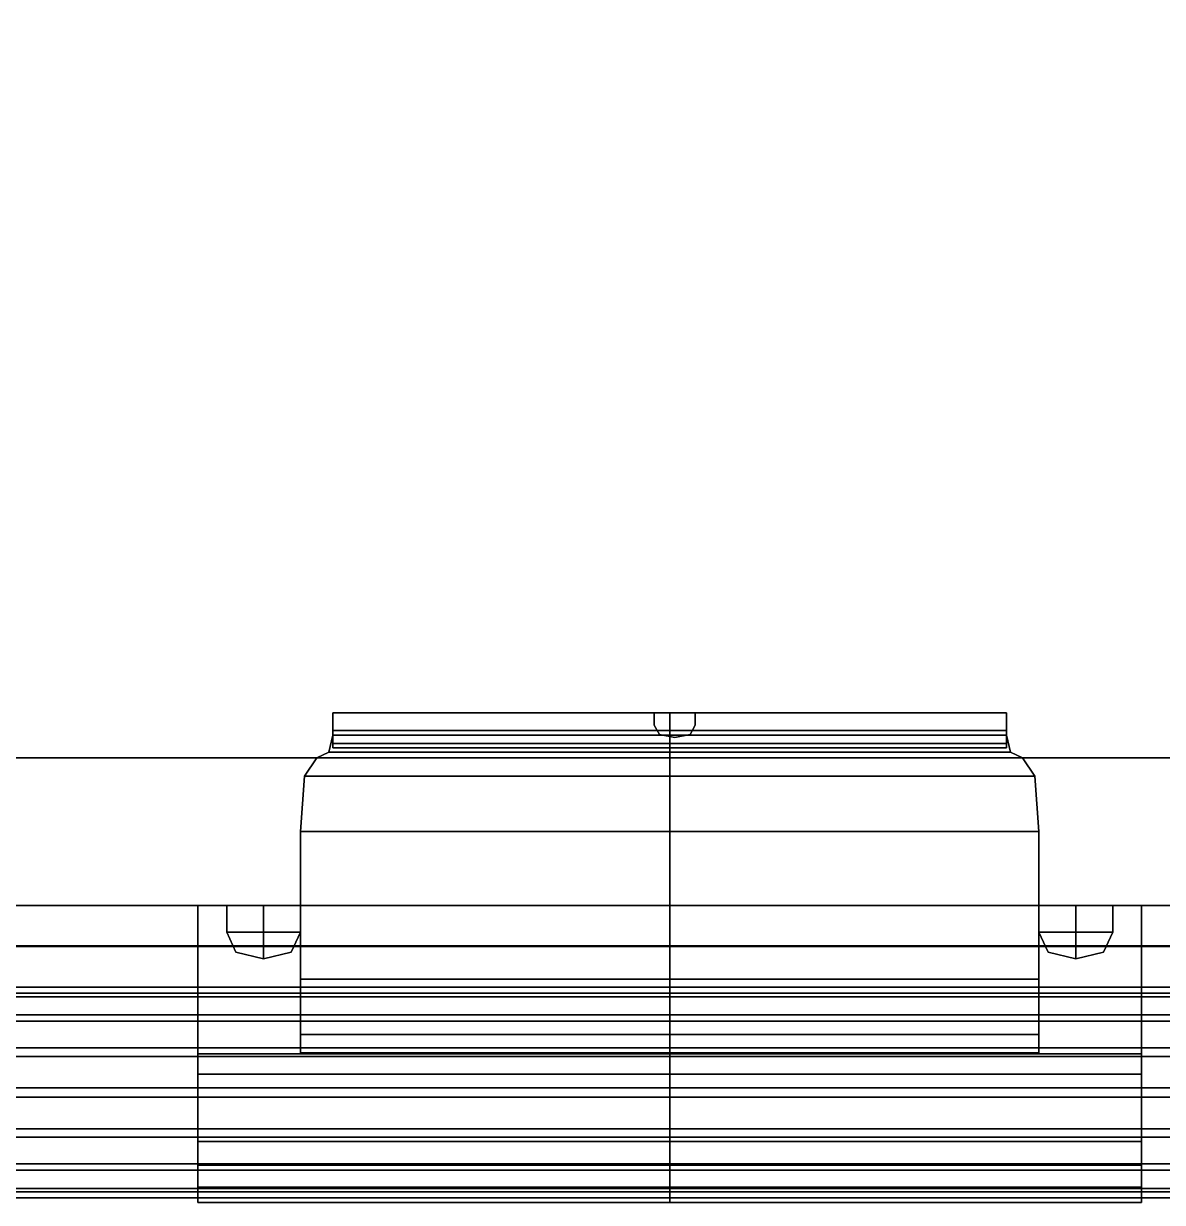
# Model space of a CAD drawing. Extents: x -9.3 to 15.5, y -7 to 5.4.
# Drawn here: x -3.966 to -2.424, y -6.402 to -4.805 of the extents above; entities that cross this region are included whole.
import ezdxf

# ---------------------------------------------------------------- set-up
doc = ezdxf.new("R2010")
doc.units = 0

msp = doc.modelspace()

# ---------------------------------------------------------------- linework, layer by layer
for points in [[(5.2088, -5.8, 10.2), (5.2088, 4.8, 10.2), (-8.3912, 4.8, 10.2), (-8.3912, -5.8, 10.2)], [(-3.5473, -5.7695, 4.8), (-3.5473, -5.7695, 4.1441), (-3.5473, -5.739, 4.1441), (-3.5473, -5.739, 4.8)], [(-3.5473, -5.7695, 4.8), (-3.5473, -5.739, 4.8), (-3.5473, -5.739, 5.4559), (-3.5473, -5.7695, 5.4559)], [(-3.0912, -5.739, 4.8), (-3.0912, -5.739, 5.4559), (-3.5473, -5.739, 5.4559), (-3.5473, -5.739, 4.8)], [(-3.0912, -5.739, 4.8), (-3.5473, -5.739, 4.8), (-3.5473, -5.739, 4.1441), (-3.0912, -5.739, 4.1441)], [(-3.0912, -5.7695, 4.1441), (-3.0912, -5.739, 4.1441), (-3.5473, -5.739, 4.1441), (-3.5473, -5.7695, 4.1441)], [(-3.0912, -5.7695, 5.4559), (-3.5473, -5.7695, 5.4559), (-3.5473, -5.739, 5.4559), (-3.0912, -5.739, 5.4559)], [(-3.0912, -5.7628, 4.9623), (-3.0912, -5.739, 4.9623), (-3.5473, -5.739, 4.9623), (-3.5473, -5.7628, 4.9623)], [(-3.0912, -5.7628, 4.9066), (-3.5473, -5.7628, 4.9066), (-3.5473, -5.739, 4.9066), (-3.0912, -5.739, 4.9066)], [(-3.5473, -5.7695, 8.3), (-3.5473, -5.7695, 7.6441), (-3.5473, -5.739, 7.6441), (-3.5473, -5.739, 8.3)], [(-3.5473, -5.7695, 8.3), (-3.5473, -5.739, 8.3), (-3.5473, -5.739, 8.9559), (-3.5473, -5.7695, 8.9559)], [(-3.0912, -5.739, 8.3), (-3.0912, -5.739, 8.9559), (-3.5473, -5.739, 8.9559), (-3.5473, -5.739, 8.3)], [(-3.0912, -5.739, 8.3), (-3.5473, -5.739, 8.3), (-3.5473, -5.739, 7.6441), (-3.0912, -5.739, 7.6441)], [(-3.0912, -5.7695, 7.6441), (-3.0912, -5.739, 7.6441), (-3.5473, -5.739, 7.6441), (-3.5473, -5.7695, 7.6441)], [(-3.0912, -5.7695, 8.9559), (-3.5473, -5.7695, 8.9559), (-3.5473, -5.739, 8.9559), (-3.0912, -5.739, 8.9559)], [(-3.0912, -5.7628, 8.4623), (-3.0912, -5.739, 8.4623), (-3.5473, -5.739, 8.4623), (-3.5473, -5.7628, 8.4623)], [(-3.0912, -5.7628, 8.4066), (-3.5473, -5.7628, 8.4066), (-3.5473, -5.739, 8.4066), (-3.0912, -5.739, 8.4066)], [(-3.1122, -5.7558, 4.5253), (-3.1122, -5.7558, 4.9066), (-3.1122, -5.739, 4.9066), (-3.1122, -5.739, 4.5253)], [(-3.1122, -5.7558, 4.5253), (-3.1122, -5.739, 4.5253), (-3.1122, -5.739, 4.1441), (-3.1122, -5.7558, 4.1441)], [(-3.1122, -5.7558, 8.0253), (-3.1122, -5.7558, 8.4066), (-3.1122, -5.739, 8.4066), (-3.1122, -5.739, 8.0253)], [(-3.1122, -5.7558, 8.0253), (-3.1122, -5.739, 8.0253), (-3.1122, -5.739, 7.6441), (-3.1122, -5.7558, 7.6441)], [(-3.0912, -5.739, 4.8), (-3.0912, -5.739, 4.1441), (-2.6352, -5.739, 4.1441), (-2.6352, -5.739, 4.8)], [(-3.0912, -5.739, 4.8), (-2.6352, -5.739, 4.8), (-2.6352, -5.739, 5.4559), (-3.0912, -5.739, 5.4559)], [(-3.0912, -5.7695, 4.1441), (-2.6352, -5.7695, 4.1441), (-2.6352, -5.739, 4.1441), (-3.0912, -5.739, 4.1441)], [(-3.0912, -5.7695, 5.4559), (-3.0912, -5.739, 5.4559), (-2.6352, -5.739, 5.4559), (-2.6352, -5.7695, 5.4559)], [(-3.0912, -5.7628, 4.9623), (-2.6352, -5.7628, 4.9623), (-2.6352, -5.739, 4.9623), (-3.0912, -5.739, 4.9623)], [(-3.0912, -5.7628, 4.9066), (-3.0912, -5.739, 4.9066), (-2.6352, -5.739, 4.9066), (-2.6352, -5.7628, 4.9066)], [(-3.0912, -5.739, 8.3), (-3.0912, -5.739, 7.6441), (-2.6352, -5.739, 7.6441), (-2.6352, -5.739, 8.3)], [(-3.0912, -5.739, 8.3), (-2.6352, -5.739, 8.3), (-2.6352, -5.739, 8.9559), (-3.0912, -5.739, 8.9559)], [(-3.0912, -5.7695, 7.6441), (-2.6352, -5.7695, 7.6441), (-2.6352, -5.739, 7.6441), (-3.0912, -5.739, 7.6441)], [(-3.0912, -5.7695, 8.9559), (-3.0912, -5.739, 8.9559), (-2.6352, -5.739, 8.9559), (-2.6352, -5.7695, 8.9559)], [(-3.0912, -5.7628, 8.4623), (-2.6352, -5.7628, 8.4623), (-2.6352, -5.739, 8.4623), (-3.0912, -5.739, 8.4623)], [(-3.0912, -5.7628, 8.4066), (-3.0912, -5.739, 8.4066), (-2.6352, -5.739, 8.4066), (-2.6352, -5.7628, 8.4066)], [(-3.0566, -5.7558, 4.5253), (-3.0566, -5.7558, 4.1441), (-3.0566, -5.739, 4.1441), (-3.0566, -5.739, 4.5253)], [(-3.0566, -5.7558, 4.5253), (-3.0566, -5.739, 4.5253), (-3.0566, -5.739, 4.9066), (-3.0566, -5.7558, 4.9066)], [(-3.0566, -5.7558, 8.0253), (-3.0566, -5.7558, 7.6441), (-3.0566, -5.739, 7.6441), (-3.0566, -5.739, 8.0253)], [(-3.0566, -5.7558, 8.0253), (-3.0566, -5.739, 8.0253), (-3.0566, -5.739, 8.4066), (-3.0566, -5.7558, 8.4066)], [(-2.6352, -5.7695, 4.8), (-2.6352, -5.7695, 5.4559), (-2.6352, -5.739, 5.4559), (-2.6352, -5.739, 4.8)], [(-2.6352, -5.7695, 4.8), (-2.6352, -5.739, 4.8), (-2.6352, -5.739, 4.1441), (-2.6352, -5.7695, 4.1441)], [(-2.6352, -5.7695, 8.3), (-2.6352, -5.7695, 8.9559), (-2.6352, -5.739, 8.9559), (-2.6352, -5.739, 8.3)], [(-2.6352, -5.7695, 8.3), (-2.6352, -5.739, 8.3), (-2.6352, -5.739, 7.6441), (-2.6352, -5.7695, 7.6441)], [(-3.0912, -5.7628, 4.9623), (-3.5473, -5.7628, 4.9623), (-3.5473, -5.7806, 4.9553), (-3.0912, -5.7806, 4.9553)], [(-3.0912, -5.7628, 4.9066), (-3.0912, -5.7806, 4.9136), (-3.5473, -5.7806, 4.9136), (-3.5473, -5.7628, 4.9066)], [(-3.0912, -5.7628, 8.4623), (-3.5473, -5.7628, 8.4623), (-3.5473, -5.7806, 8.4553), (-3.0912, -5.7806, 8.4553)], [(-3.0912, -5.7628, 8.4066), (-3.0912, -5.7806, 8.4136), (-3.5473, -5.7806, 8.4136), (-3.5473, -5.7628, 8.4066)], [(-3.1122, -5.7558, 4.5253), (-3.1122, -5.7558, 4.1441), (-3.1052, -5.7683, 4.1441), (-3.1052, -5.7683, 4.5253)], [(-3.1122, -5.7558, 4.5253), (-3.1052, -5.7683, 4.5253), (-3.1052, -5.7683, 4.9066), (-3.1122, -5.7558, 4.9066)], [(-3.1122, -5.7558, 8.0253), (-3.1122, -5.7558, 7.6441), (-3.1052, -5.7683, 7.6441), (-3.1052, -5.7683, 8.0253)], [(-3.1122, -5.7558, 8.0253), (-3.1052, -5.7683, 8.0253), (-3.1052, -5.7683, 8.4066), (-3.1122, -5.7558, 8.4066)], [(-3.0912, -5.7628, 4.9623), (-3.0912, -5.7806, 4.9553), (-2.6352, -5.7806, 4.9553), (-2.6352, -5.7628, 4.9623)], [(-3.0912, -5.7628, 4.9066), (-2.6352, -5.7628, 4.9066), (-2.6352, -5.7806, 4.9136), (-3.0912, -5.7806, 4.9136)], [(-3.0912, -5.7628, 8.4623), (-3.0912, -5.7806, 8.4553), (-2.6352, -5.7806, 8.4553), (-2.6352, -5.7628, 8.4623)], [(-3.0912, -5.7628, 8.4066), (-2.6352, -5.7628, 8.4066), (-2.6352, -5.7806, 8.4136), (-3.0912, -5.7806, 8.4136)], [(-3.0566, -5.7558, 4.5253), (-3.0635, -5.7683, 4.5253), (-3.0635, -5.7683, 4.1441), (-3.0566, -5.7558, 4.1441)], [(-3.0566, -5.7558, 4.5253), (-3.0566, -5.7558, 4.9066), (-3.0635, -5.7683, 4.9066), (-3.0635, -5.7683, 4.5253)], [(-3.0566, -5.7558, 8.0253), (-3.0635, -5.7683, 8.0253), (-3.0635, -5.7683, 7.6441), (-3.0566, -5.7558, 7.6441)], [(-3.0566, -5.7558, 8.0253), (-3.0566, -5.7558, 8.4066), (-3.0635, -5.7683, 8.4066), (-3.0635, -5.7683, 8.0253)], [(-3.5473, -5.7695, 4.8), (-3.5528, -5.7924, 4.8), (-3.5528, -5.7924, 4.1386), (-3.5473, -5.7695, 4.1441)], [(-3.5473, -5.7695, 4.8), (-3.5473, -5.7695, 5.4559), (-3.5528, -5.7924, 5.4614), (-3.5528, -5.7924, 4.8)], [(-3.0912, -5.7695, 4.1441), (-3.5473, -5.7695, 4.1441), (-3.5528, -5.7924, 4.1386), (-3.0912, -5.7924, 4.1386)], [(-3.0912, -5.7695, 5.4559), (-3.0912, -5.7924, 5.4614), (-3.5528, -5.7924, 5.4614), (-3.5473, -5.7695, 5.4559)], [(-3.5473, -5.7695, 8.3), (-3.5528, -5.7924, 8.3), (-3.5528, -5.7924, 7.6386), (-3.5473, -5.7695, 7.6441)], [(-3.5473, -5.7695, 8.3), (-3.5473, -5.7695, 8.9559), (-3.5528, -5.7924, 8.9614), (-3.5528, -5.7924, 8.3)], [(-3.0912, -5.7695, 7.6441), (-3.5473, -5.7695, 7.6441), (-3.5528, -5.7924, 7.6386), (-3.0912, -5.7924, 7.6386)], [(-3.0912, -5.7695, 8.9559), (-3.0912, -5.7924, 8.9614), (-3.5528, -5.7924, 8.9614), (-3.5473, -5.7695, 8.9559)], [(-3.0912, -5.7865, 4.9345), (-3.5473, -5.7865, 4.9345), (-3.5473, -5.7806, 4.9136), (-3.0912, -5.7806, 4.9136)], [(-3.0912, -5.7865, 4.9345), (-3.0912, -5.7806, 4.9553), (-3.5473, -5.7806, 4.9553), (-3.5473, -5.7865, 4.9345)], [(-3.0912, -5.7865, 8.4345), (-3.5473, -5.7865, 8.4345), (-3.5473, -5.7806, 8.4136), (-3.0912, -5.7806, 8.4136)], [(-3.0912, -5.7865, 8.4345), (-3.0912, -5.7806, 8.4553), (-3.5473, -5.7806, 8.4553), (-3.5473, -5.7865, 8.4345)], [(-3.0844, -5.7725, 4.5253), (-3.0844, -5.7725, 4.9066), (-3.1052, -5.7683, 4.9066), (-3.1052, -5.7683, 4.5253)], [(-3.0844, -5.7725, 4.5253), (-3.1052, -5.7683, 4.5253), (-3.1052, -5.7683, 4.1441), (-3.0844, -5.7725, 4.1441)], [(-3.0844, -5.7725, 8.0253), (-3.0844, -5.7725, 8.4066), (-3.1052, -5.7683, 8.4066), (-3.1052, -5.7683, 8.0253)], [(-3.0844, -5.7725, 8.0253), (-3.1052, -5.7683, 8.0253), (-3.1052, -5.7683, 7.6441), (-3.0844, -5.7725, 7.6441)], [(-3.0912, -5.7695, 4.1441), (-3.0912, -5.7924, 4.1386), (-2.6297, -5.7924, 4.1386), (-2.6352, -5.7695, 4.1441)], [(-3.0912, -5.7695, 5.4559), (-2.6352, -5.7695, 5.4559), (-2.6297, -5.7924, 5.4614), (-3.0912, -5.7924, 5.4614)], [(-3.0912, -5.7695, 7.6441), (-3.0912, -5.7924, 7.6386), (-2.6297, -5.7924, 7.6386), (-2.6352, -5.7695, 7.6441)], [(-3.0912, -5.7695, 8.9559), (-2.6352, -5.7695, 8.9559), (-2.6297, -5.7924, 8.9614), (-3.0912, -5.7924, 8.9614)], [(-3.0912, -5.7865, 4.9345), (-3.0912, -5.7806, 4.9136), (-2.6352, -5.7806, 4.9136), (-2.6352, -5.7865, 4.9345)], [(-3.0912, -5.7865, 4.9345), (-2.6352, -5.7865, 4.9345), (-2.6352, -5.7806, 4.9553), (-3.0912, -5.7806, 4.9553)], [(-3.0912, -5.7865, 8.4345), (-3.0912, -5.7806, 8.4136), (-2.6352, -5.7806, 8.4136), (-2.6352, -5.7865, 8.4345)], [(-3.0912, -5.7865, 8.4345), (-2.6352, -5.7865, 8.4345), (-2.6352, -5.7806, 8.4553), (-3.0912, -5.7806, 8.4553)], [(-3.0844, -5.7725, 4.5253), (-3.0844, -5.7725, 4.1441), (-3.0635, -5.7683, 4.1441), (-3.0635, -5.7683, 4.5253)], [(-3.0844, -5.7725, 4.5253), (-3.0635, -5.7683, 4.5253), (-3.0635, -5.7683, 4.9066), (-3.0844, -5.7725, 4.9066)], [(-3.0844, -5.7725, 8.0253), (-3.0844, -5.7725, 7.6441), (-3.0635, -5.7683, 7.6441), (-3.0635, -5.7683, 8.0253)], [(-3.0844, -5.7725, 8.0253), (-3.0635, -5.7683, 8.0253), (-3.0635, -5.7683, 8.4066), (-3.0844, -5.7725, 8.4066)], [(-2.6352, -5.7695, 4.8), (-2.6297, -5.7924, 4.8), (-2.6297, -5.7924, 5.4614), (-2.6352, -5.7695, 5.4559)], [(-2.6352, -5.7695, 4.8), (-2.6352, -5.7695, 4.1441), (-2.6297, -5.7924, 4.1386), (-2.6297, -5.7924, 4.8)], [(-2.6352, -5.7695, 8.3), (-2.6297, -5.7924, 8.3), (-2.6297, -5.7924, 8.9614), (-2.6352, -5.7695, 8.9559)], [(-2.6352, -5.7695, 8.3), (-2.6352, -5.7695, 7.6441), (-2.6297, -5.7924, 7.6386), (-2.6297, -5.7924, 8.3)], [(-3.0912, -5.8, 4.122), (-3.0912, -5.7924, 4.1386), (-3.5528, -5.7924, 4.1386), (-3.5693, -5.8, 4.122)], [(-3.5693, -5.8, 4.8), (-3.5693, -5.8, 4.122), (-3.5528, -5.7924, 4.1386), (-3.5528, -5.7924, 4.8)], [(-3.5693, -5.8, 4.8), (-3.5528, -5.7924, 4.8), (-3.5528, -5.7924, 5.4614), (-3.5693, -5.8, 5.478)], [(-3.0912, -5.8, 5.478), (-3.5693, -5.8, 5.478), (-3.5528, -5.7924, 5.4614), (-3.0912, -5.7924, 5.4614)], [(-3.0912, -5.8, 7.622), (-3.0912, -5.7924, 7.6386), (-3.5528, -5.7924, 7.6386), (-3.5693, -5.8, 7.622)], [(-3.5693, -5.8, 8.3), (-3.5693, -5.8, 7.622), (-3.5528, -5.7924, 7.6386), (-3.5528, -5.7924, 8.3)], [(-3.5693, -5.8, 8.3), (-3.5528, -5.7924, 8.3), (-3.5528, -5.7924, 8.9614), (-3.5693, -5.8, 8.978)], [(-3.0912, -5.8, 8.978), (-3.5693, -5.8, 8.978), (-3.5528, -5.7924, 8.9614), (-3.0912, -5.7924, 8.9614)], [(-3.0912, -5.8, 4.122), (-2.6132, -5.8, 4.122), (-2.6297, -5.7924, 4.1386), (-3.0912, -5.7924, 4.1386)], [(-3.0912, -5.8, 5.478), (-3.0912, -5.7924, 5.4614), (-2.6297, -5.7924, 5.4614), (-2.6132, -5.8, 5.478)], [(-3.0912, -5.8, 7.622), (-2.6132, -5.8, 7.622), (-2.6297, -5.7924, 7.6386), (-3.0912, -5.7924, 7.6386)], [(-3.0912, -5.8, 8.978), (-3.0912, -5.7924, 8.9614), (-2.6297, -5.7924, 8.9614), (-2.6132, -5.8, 8.978)], [(-2.6132, -5.8, 4.8), (-2.6132, -5.8, 5.478), (-2.6297, -5.7924, 5.4614), (-2.6297, -5.7924, 4.8)], [(-2.6132, -5.8, 4.8), (-2.6297, -5.7924, 4.8), (-2.6297, -5.7924, 4.1386), (-2.6132, -5.8, 4.122)], [(-2.6132, -5.8, 8.3), (-2.6132, -5.8, 8.978), (-2.6297, -5.7924, 8.9614), (-2.6297, -5.7924, 8.3)], [(-2.6132, -5.8, 8.3), (-2.6297, -5.7924, 8.3), (-2.6297, -5.7924, 7.6386), (-2.6132, -5.8, 7.622)], [(5.2088, -5.8, 11), (-8.3912, -5.8, 11), (-8.6621, -6.0556, 11), (5.4796, -6.0556, 11)], [(5.2088, -5.8, 10.2), (-8.3912, -5.8, 10.2), (-8.3912, -5.8, 11), (5.2088, -5.8, 11)], [(-3.0912, -5.8, 4.122), (-3.5693, -5.8, 4.122), (-3.5857, -5.825, 4.1055), (-3.0912, -5.825, 4.1055)], [(-3.5693, -5.8, 4.8), (-3.5857, -5.825, 4.8), (-3.5857, -5.825, 4.1055), (-3.5693, -5.8, 4.122)], [(-3.5693, -5.8, 4.8), (-3.5693, -5.8, 5.478), (-3.5857, -5.825, 5.4945), (-3.5857, -5.825, 4.8)], [(-3.0912, -5.8, 5.478), (-3.0912, -5.825, 5.4945), (-3.5857, -5.825, 5.4945), (-3.5693, -5.8, 5.478)], [(-3.0912, -5.8, 7.622), (-3.5693, -5.8, 7.622), (-3.5857, -5.825, 7.6055), (-3.0912, -5.825, 7.6055)], [(-3.5693, -5.8, 8.3), (-3.5857, -5.825, 8.3), (-3.5857, -5.825, 7.6055), (-3.5693, -5.8, 7.622)], [(-3.5693, -5.8, 8.3), (-3.5693, -5.8, 8.978), (-3.5857, -5.825, 8.9945), (-3.5857, -5.825, 8.3)], [(-3.0912, -5.8, 8.978), (-3.0912, -5.825, 8.9945), (-3.5857, -5.825, 8.9945), (-3.5693, -5.8, 8.978)], [(-3.0912, -5.8, 4.122), (-3.0912, -5.825, 4.1055), (-2.5967, -5.825, 4.1055), (-2.6132, -5.8, 4.122)], [(-3.0912, -5.8, 5.478), (-2.6132, -5.8, 5.478), (-2.5967, -5.825, 5.4945), (-3.0912, -5.825, 5.4945)], [(-3.0912, -5.8, 7.622), (-3.0912, -5.825, 7.6055), (-2.5967, -5.825, 7.6055), (-2.6132, -5.8, 7.622)], [(-3.0912, -5.8, 8.978), (-2.6132, -5.8, 8.978), (-2.5967, -5.825, 8.9945), (-3.0912, -5.825, 8.9945)], [(-2.6132, -5.8, 4.8), (-2.5967, -5.825, 4.8), (-2.5967, -5.825, 5.4945), (-2.6132, -5.8, 5.478)], [(-2.6132, -5.8, 4.8), (-2.6132, -5.8, 4.122), (-2.5967, -5.825, 4.1055), (-2.5967, -5.825, 4.8)], [(-2.6132, -5.8, 8.3), (-2.5967, -5.825, 8.3), (-2.5967, -5.825, 8.9945), (-2.6132, -5.8, 8.978)], [(-2.6132, -5.8, 8.3), (-2.6132, -5.8, 7.622), (-2.5967, -5.825, 7.6055), (-2.5967, -5.825, 8.3)], [(-3.0912, -5.9, 4.1), (-3.0912, -5.825, 4.1055), (-3.5857, -5.825, 4.1055), (-3.5912, -5.9, 4.1)], [(-3.5912, -5.9, 4.8), (-3.5912, -5.9, 4.1), (-3.5857, -5.825, 4.1055), (-3.5857, -5.825, 4.8)], [(-3.5912, -5.9, 4.8), (-3.5857, -5.825, 4.8), (-3.5857, -5.825, 5.4945), (-3.5912, -5.9, 5.5)], [(-3.0912, -5.9, 5.5), (-3.5912, -5.9, 5.5), (-3.5857, -5.825, 5.4945), (-3.0912, -5.825, 5.4945)], [(-3.0912, -5.9, 7.6), (-3.0912, -5.825, 7.6055), (-3.5857, -5.825, 7.6055), (-3.5912, -5.9, 7.6)], [(-3.5912, -5.9, 8.3), (-3.5912, -5.9, 7.6), (-3.5857, -5.825, 7.6055), (-3.5857, -5.825, 8.3)], [(-3.5912, -5.9, 8.3), (-3.5857, -5.825, 8.3), (-3.5857, -5.825, 8.9945), (-3.5912, -5.9, 9)], [(-3.0912, -5.9, 9), (-3.5912, -5.9, 9), (-3.5857, -5.825, 8.9945), (-3.0912, -5.825, 8.9945)], [(-3.0912, -5.9, 4.1), (-2.5912, -5.9, 4.1), (-2.5967, -5.825, 4.1055), (-3.0912, -5.825, 4.1055)], [(-3.0912, -5.9, 5.5), (-3.0912, -5.825, 5.4945), (-2.5967, -5.825, 5.4945), (-2.5912, -5.9, 5.5)], [(-3.0912, -5.9, 7.6), (-2.5912, -5.9, 7.6), (-2.5967, -5.825, 7.6055), (-3.0912, -5.825, 7.6055)], [(-3.0912, -5.9, 9), (-3.0912, -5.825, 8.9945), (-2.5967, -5.825, 8.9945), (-2.5912, -5.9, 9)], [(-2.5912, -5.9, 4.8), (-2.5912, -5.9, 5.5), (-2.5967, -5.825, 5.4945), (-2.5967, -5.825, 4.8)], [(-2.5912, -5.9, 4.8), (-2.5967, -5.825, 4.8), (-2.5967, -5.825, 4.1055), (-2.5912, -5.9, 4.1)], [(-2.5912, -5.9, 8.3), (-2.5912, -5.9, 9), (-2.5967, -5.825, 8.9945), (-2.5967, -5.825, 8.3)], [(-2.5912, -5.9, 8.3), (-2.5967, -5.825, 8.3), (-2.5967, -5.825, 7.6055), (-2.5912, -5.9, 7.6)], [(-3.0912, -5.9, 4.1), (-3.5912, -5.9, 4.1), (-3.5912, -6, 4.1), (-3.0912, -6, 4.1)], [(-3.5912, -5.9, 4.8), (-3.5912, -6, 4.8), (-3.5912, -6, 4.1), (-3.5912, -5.9, 4.1)], [(-3.5912, -5.9, 4.8), (-3.5912, -5.9, 5.5), (-3.5912, -6, 5.5), (-3.5912, -6, 4.8)], [(-3.0912, -5.9, 5.5), (-3.0912, -6, 5.5), (-3.5912, -6, 5.5), (-3.5912, -5.9, 5.5)], [(-3.0912, -5.9, 7.6), (-3.5912, -5.9, 7.6), (-3.5912, -6, 7.6), (-3.0912, -6, 7.6)], [(-3.5912, -5.9, 8.3), (-3.5912, -6, 8.3), (-3.5912, -6, 7.6), (-3.5912, -5.9, 7.6)], [(-3.5912, -5.9, 8.3), (-3.5912, -5.9, 9), (-3.5912, -6, 9), (-3.5912, -6, 8.3)], [(-3.0912, -5.9, 9), (-3.0912, -6, 9), (-3.5912, -6, 9), (-3.5912, -5.9, 9)], [(-3.0912, -5.9, 4.1), (-3.0912, -6, 4.1), (-2.5912, -6, 4.1), (-2.5912, -5.9, 4.1)], [(-3.0912, -5.9, 5.5), (-2.5912, -5.9, 5.5), (-2.5912, -6, 5.5), (-3.0912, -6, 5.5)], [(-3.0912, -5.9, 7.6), (-3.0912, -6, 7.6), (-2.5912, -6, 7.6), (-2.5912, -5.9, 7.6)], [(-3.0912, -5.9, 9), (-2.5912, -5.9, 9), (-2.5912, -6, 9), (-3.0912, -6, 9)], [(-2.5912, -5.9, 4.8), (-2.5912, -6, 4.8), (-2.5912, -6, 5.5), (-2.5912, -5.9, 5.5)], [(-2.5912, -5.9, 4.8), (-2.5912, -5.9, 4.1), (-2.5912, -6, 4.1), (-2.5912, -6, 4.8)], [(-2.5912, -5.9, 8.3), (-2.5912, -6, 8.3), (-2.5912, -6, 9), (-2.5912, -5.9, 9)], [(-2.5912, -5.9, 8.3), (-2.5912, -5.9, 7.6), (-2.5912, -6, 7.6), (-2.5912, -6, 8.3)], [(5.4788, -6.055, 10.8), (-8.6612, -6.055, 10.8), (-8.5915, -6.0002, 10.8), (5.4088, -6, 10.8)], [(-0.5912, -6, 9), (5.4088, -6, 10.8), (-8.5915, -6.0002, 10.8), (-2.5912, -6, 9)], [(-8.5915, -6.0002, 10.8), (-3.5912, -6, 9), (-2.5912, -6, 9)], [(-3.5912, -6, 9), (-8.5915, -6.0002, 10.8), (-5.5912, -6, 9)], [(-8.5912, -6, 2.2), (-3.5912, -6, 4.1), (-5.5912, -6, 4.1)], [(2.4088, -6, 2.2), (-2.5912, -6, 4.1), (-3.5912, -6, 4.1), (-8.5912, -6, 2.2)], [(-8.5912, -6), (2.4088, -6), (2.4088, -6, 1.1), (-8.5912, -6, 1.1)], [(-8.5912, -6, 1.1), (2.4088, -6, 1.1), (2.4088, -6, 2.2), (-8.5912, -6, 2.2)], [(-3.5912, -6, 5.5), (-3.5912, -6, 7.6), (-5.5912, -6, 7.6), (-5.5912, -6, 5.5)], [(-3.5912, -6, 4.1), (-3.5912, -6, 5.5), (-5.5912, -6, 5.5), (-5.5912, -6, 4.1)], [(-3.5912, -6, 7.6), (-3.5912, -6, 9), (-5.5912, -6, 9), (-5.5912, -6, 7.6)], [(-3.0912, -6.2012, 5.5), (-3.7301, -6.2012, 5.5), (-3.7301, -6, 5.5), (-3.0912, -6, 5.5)], [(-3.0912, -6.1189, 5.6557), (-3.0912, -6, 5.6691), (-3.7301, -6, 5.6691), (-3.7301, -6.1189, 5.6557)], [(-3.7301, -6.2607, 5.5414), (-3.7301, -6.1444, 5.5719), (-3.7301, -6, 5.5), (-3.7301, -6.2012, 5.5)], [(-3.7301, -6.0793, 5.6038), (-3.7301, -6, 5.5846), (-3.7301, -6, 5.5), (-3.7301, -6.1444, 5.5719)], [(-3.7301, -6.0793, 5.6038), (-3.7301, -6.1189, 5.6557), (-3.7301, -6, 5.6691), (-3.7301, -6, 5.5846)], [(-3.0912, -6.2012, 9), (-3.7301, -6.2012, 9), (-3.7301, -6, 9), (-3.0912, -6, 9)], [(-3.0912, -6.1189, 9.1557), (-3.0912, -6, 9.1691), (-3.7301, -6, 9.1691), (-3.7301, -6.1189, 9.1557)], [(-3.7301, -6.2607, 9.0414), (-3.7301, -6.1444, 9.0719), (-3.7301, -6, 9), (-3.7301, -6.2012, 9)], [(-3.7301, -6.0793, 9.1038), (-3.7301, -6, 9.0846), (-3.7301, -6, 9), (-3.7301, -6.1444, 9.0719)], [(-3.7301, -6.0793, 9.1038), (-3.7301, -6.1189, 9.1557), (-3.7301, -6, 9.1691), (-3.7301, -6, 9.0846)], [(-3.6912, -6.0361, 4.774), (-3.6912, -6.0361, 5.5), (-3.6912, -6, 5.5), (-3.6912, -6, 4.7486)], [(-3.6912, -6.0361, 4.774), (-3.6912, -6, 4.7486), (-3.6912, -6, 3.9972), (-3.6912, -6.0361, 4.0479)], [(-3.6412, -6.0361, 4.0479), (-3.6912, -6.0361, 4.0479), (-3.6912, -6, 3.9972), (-3.6412, -6, 3.9972)], [(-3.6912, -6.0361, 8.274), (-3.6912, -6.0361, 9), (-3.6912, -6, 9), (-3.6912, -6, 8.2486)], [(-3.6912, -6.0361, 8.274), (-3.6912, -6, 8.2486), (-3.6912, -6, 7.4972), (-3.6912, -6.0361, 7.5479)], [(-3.6412, -6.0361, 7.5479), (-3.6912, -6.0361, 7.5479), (-3.6912, -6, 7.4972), (-3.6412, -6, 7.4972)], [(-3.6412, -6.0361, 4.0479), (-3.6412, -6, 3.9972), (-3.5912, -6, 3.9972), (-3.5912, -6.0361, 4.0479)], [(-3.6412, -6.0361, 7.5479), (-3.6412, -6, 7.4972), (-3.5912, -6, 7.4972), (-3.5912, -6.0361, 7.5479)], [(-3.5912, -6, 5.5), (-2.5912, -6, 5.5), (-2.5912, -6, 7.6), (-3.5912, -6, 7.6)], [(-3.0912, -6.1, 4.1), (-3.0912, -6, 4.1), (-3.5912, -6, 4.1), (-3.5912, -6.1, 4.1)], [(-3.5912, -6.1, 4.0699), (-3.5912, -6.1, 4.1), (-3.5912, -6, 4.1), (-3.5912, -6, 4.0486)], [(-3.5912, -6.1, 4.0699), (-3.5912, -6, 4.0486), (-3.5912, -6, 3.9972), (-3.5912, -6.1, 4.0398)], [(-3.0912, -6.1, 4.0398), (-3.5912, -6.1, 4.0398), (-3.5912, -6, 3.9972), (-3.0912, -6, 3.9972)], [(-3.5912, -6.0361, 4.774), (-3.5912, -6.0361, 4.0479), (-3.5912, -6, 3.9972), (-3.5912, -6, 4.7486)], [(-3.5912, -6.0361, 4.774), (-3.5912, -6, 4.7486), (-3.5912, -6, 5.5), (-3.5912, -6.0361, 5.5)], [(-3.0912, -6.1, 7.6), (-3.0912, -6, 7.6), (-3.5912, -6, 7.6), (-3.5912, -6.1, 7.6)], [(-3.5912, -6.1, 7.5699), (-3.5912, -6.1, 7.6), (-3.5912, -6, 7.6), (-3.5912, -6, 7.5486)], [(-3.5912, -6.1, 7.5699), (-3.5912, -6, 7.5486), (-3.5912, -6, 7.4972), (-3.5912, -6.1, 7.5398)], [(-3.0912, -6.1, 7.5398), (-3.5912, -6.1, 7.5398), (-3.5912, -6, 7.4972), (-3.0912, -6, 7.4972)], [(-3.5912, -6.0361, 8.274), (-3.5912, -6.0361, 7.5479), (-3.5912, -6, 7.4972), (-3.5912, -6, 8.2486)], [(-3.5912, -6.0361, 8.274), (-3.5912, -6, 8.2486), (-3.5912, -6, 9), (-3.5912, -6.0361, 9)], [(-3.0912, -6.1, 4.1), (-2.5912, -6.1, 4.1), (-2.5912, -6, 4.1), (-3.0912, -6, 4.1)], [(-3.0912, -6.2012, 5.5), (-3.0912, -6, 5.5), (-2.4523, -6, 5.5), (-2.4523, -6.2012, 5.5)], [(-3.0912, -6.1189, 5.6557), (-2.4523, -6.1189, 5.6557), (-2.4523, -6, 5.6691), (-3.0912, -6, 5.6691)], [(-3.0912, -6.1, 4.0398), (-3.0912, -6, 3.9972), (-2.5912, -6, 3.9972), (-2.5912, -6.1, 4.0398)], [(-3.0912, -6.1, 7.6), (-2.5912, -6.1, 7.6), (-2.5912, -6, 7.6), (-3.0912, -6, 7.6)], [(-3.0912, -6.2012, 9), (-3.0912, -6, 9), (-2.4523, -6, 9), (-2.4523, -6.2012, 9)], [(-3.0912, -6.1189, 9.1557), (-2.4523, -6.1189, 9.1557), (-2.4523, -6, 9.1691), (-3.0912, -6, 9.1691)], [(-3.0912, -6.1, 7.5398), (-3.0912, -6, 7.4972), (-2.5912, -6, 7.4972), (-2.5912, -6.1, 7.5398)], [(2.4088, -6, 2.2), (-0.5912, -6, 4.1), (-2.5912, -6, 4.1)], [(-0.5912, -6, 5.5), (-0.5912, -6, 7.6), (-2.5912, -6, 7.6), (-2.5912, -6, 5.5)], [(-0.5912, -6, 4.1), (-0.5912, -6, 5.5), (-2.5912, -6, 5.5), (-2.5912, -6, 4.1)], [(-0.5912, -6, 7.6), (-0.5912, -6, 9), (-2.5912, -6, 9), (-2.5912, -6, 7.6)], [(-2.5412, -6.0361, 4.0479), (-2.5912, -6.0361, 4.0479), (-2.5912, -6, 3.9972), (-2.5412, -6, 3.9972)], [(-2.5912, -6.0361, 4.774), (-2.5912, -6.0361, 5.5), (-2.5912, -6, 5.5), (-2.5912, -6, 4.7486)], [(-2.5912, -6.0361, 4.774), (-2.5912, -6, 4.7486), (-2.5912, -6, 3.9972), (-2.5912, -6.0361, 4.0479)], [(-2.5912, -6.1, 4.0699), (-2.5912, -6, 4.0486), (-2.5912, -6, 4.1), (-2.5912, -6.1, 4.1)], [(-2.5912, -6.1, 4.0699), (-2.5912, -6.1, 4.0398), (-2.5912, -6, 3.9972), (-2.5912, -6, 4.0486)], [(-2.5412, -6.0361, 7.5479), (-2.5912, -6.0361, 7.5479), (-2.5912, -6, 7.4972), (-2.5412, -6, 7.4972)], [(-2.5912, -6.0361, 8.274), (-2.5912, -6.0361, 9), (-2.5912, -6, 9), (-2.5912, -6, 8.2486)], [(-2.5912, -6.0361, 8.274), (-2.5912, -6, 8.2486), (-2.5912, -6, 7.4972), (-2.5912, -6.0361, 7.5479)], [(-2.5912, -6.1, 7.5699), (-2.5912, -6, 7.5486), (-2.5912, -6, 7.6), (-2.5912, -6.1, 7.6)], [(-2.5912, -6.1, 7.5699), (-2.5912, -6.1, 7.5398), (-2.5912, -6, 7.4972), (-2.5912, -6, 7.5486)], [(-2.5412, -6.0361, 4.0479), (-2.5412, -6, 3.9972), (-2.4912, -6, 3.9972), (-2.4912, -6.0361, 4.0479)], [(-2.5412, -6.0361, 7.5479), (-2.5412, -6, 7.4972), (-2.4912, -6, 7.4972), (-2.4912, -6.0361, 7.5479)], [(-2.4912, -6.0361, 4.774), (-2.4912, -6.0361, 4.0479), (-2.4912, -6, 3.9972), (-2.4912, -6, 4.7486)], [(-2.4912, -6.0361, 4.774), (-2.4912, -6, 4.7486), (-2.4912, -6, 5.5), (-2.4912, -6.0361, 5.5)], [(-2.4912, -6.0361, 8.274), (-2.4912, -6.0361, 7.5479), (-2.4912, -6, 7.4972), (-2.4912, -6, 8.2486)], [(-2.4912, -6.0361, 8.274), (-2.4912, -6, 8.2486), (-2.4912, -6, 9), (-2.4912, -6.0361, 9)], [(-2.4523, -6.2607, 5.5414), (-2.4523, -6.2012, 5.5), (-2.4523, -6, 5.5), (-2.4523, -6.1444, 5.5719)], [(-2.4523, -6.0793, 5.6038), (-2.4523, -6.1444, 5.5719), (-2.4523, -6, 5.5), (-2.4523, -6, 5.5846)], [(-2.4523, -6.0793, 5.6038), (-2.4523, -6, 5.5846), (-2.4523, -6, 5.6691), (-2.4523, -6.1189, 5.6557)], [(-2.4523, -6.2607, 9.0414), (-2.4523, -6.2012, 9), (-2.4523, -6, 9), (-2.4523, -6.1444, 9.0719)], [(-2.4523, -6.0793, 9.1038), (-2.4523, -6.1444, 9.0719), (-2.4523, -6, 9), (-2.4523, -6, 9.0846)], [(-2.4523, -6.0793, 9.1038), (-2.4523, -6, 9.0846), (-2.4523, -6, 9.1691), (-2.4523, -6.1189, 9.1557)], [(-3.6912, -6.0361, 4.774), (-3.6912, -6.0361, 4.0479), (-3.6787, -6.0632, 4.086), (-3.6787, -6.0632, 4.793)], [(-3.6912, -6.0361, 4.774), (-3.6787, -6.0632, 4.793), (-3.6787, -6.0632, 5.5), (-3.6912, -6.0361, 5.5)], [(-3.6412, -6.0361, 4.0479), (-3.6412, -6.0722, 4.0986), (-3.6787, -6.0632, 4.086), (-3.6912, -6.0361, 4.0479)], [(-3.6912, -6.0361, 8.274), (-3.6912, -6.0361, 7.5479), (-3.6787, -6.0632, 7.586), (-3.6787, -6.0632, 8.293)], [(-3.6912, -6.0361, 8.274), (-3.6787, -6.0632, 8.293), (-3.6787, -6.0632, 9), (-3.6912, -6.0361, 9)], [(-3.6412, -6.0361, 7.5479), (-3.6412, -6.0722, 7.5986), (-3.6787, -6.0632, 7.586), (-3.6912, -6.0361, 7.5479)], [(-3.6412, -6.0361, 4.0479), (-3.5912, -6.0361, 4.0479), (-3.6037, -6.0632, 4.086), (-3.6412, -6.0722, 4.0986)], [(-3.6412, -6.0361, 7.5479), (-3.5912, -6.0361, 7.5479), (-3.6037, -6.0632, 7.586), (-3.6412, -6.0722, 7.5986)], [(-3.5912, -6.0361, 4.774), (-3.5912, -6.0361, 5.5), (-3.6037, -6.0632, 5.5), (-3.6037, -6.0632, 4.793)], [(-3.5912, -6.0361, 4.774), (-3.6037, -6.0632, 4.793), (-3.6037, -6.0632, 4.086), (-3.5912, -6.0361, 4.0479)], [(-3.5912, -6.0361, 8.274), (-3.5912, -6.0361, 9), (-3.6037, -6.0632, 9), (-3.6037, -6.0632, 8.293)], [(-3.5912, -6.0361, 8.274), (-3.6037, -6.0632, 8.293), (-3.6037, -6.0632, 7.586), (-3.5912, -6.0361, 7.5479)], [(-2.5412, -6.0361, 4.0479), (-2.5412, -6.0722, 4.0986), (-2.5787, -6.0632, 4.086), (-2.5912, -6.0361, 4.0479)], [(-2.5912, -6.0361, 4.774), (-2.5912, -6.0361, 4.0479), (-2.5787, -6.0632, 4.086), (-2.5787, -6.0632, 4.793)], [(-2.5912, -6.0361, 4.774), (-2.5787, -6.0632, 4.793), (-2.5787, -6.0632, 5.5), (-2.5912, -6.0361, 5.5)], [(-2.5412, -6.0361, 7.5479), (-2.5412, -6.0722, 7.5986), (-2.5787, -6.0632, 7.586), (-2.5912, -6.0361, 7.5479)], [(-2.5912, -6.0361, 8.274), (-2.5912, -6.0361, 7.5479), (-2.5787, -6.0632, 7.586), (-2.5787, -6.0632, 8.293)], [(-2.5912, -6.0361, 8.274), (-2.5787, -6.0632, 8.293), (-2.5787, -6.0632, 9), (-2.5912, -6.0361, 9)], [(-2.5412, -6.0361, 4.0479), (-2.4912, -6.0361, 4.0479), (-2.5037, -6.0632, 4.086), (-2.5412, -6.0722, 4.0986)], [(-2.5412, -6.0361, 7.5479), (-2.4912, -6.0361, 7.5479), (-2.5037, -6.0632, 7.586), (-2.5412, -6.0722, 7.5986)], [(-2.4912, -6.0361, 4.774), (-2.4912, -6.0361, 5.5), (-2.5037, -6.0632, 5.5), (-2.5037, -6.0632, 4.793)], [(-2.4912, -6.0361, 4.774), (-2.5037, -6.0632, 4.793), (-2.5037, -6.0632, 4.086), (-2.4912, -6.0361, 4.0479)], [(-2.4912, -6.0361, 8.274), (-2.4912, -6.0361, 9), (-2.5037, -6.0632, 9), (-2.5037, -6.0632, 8.293)], [(-2.4912, -6.0361, 8.274), (-2.5037, -6.0632, 8.293), (-2.5037, -6.0632, 7.586), (-2.4912, -6.0361, 7.5479)], [(5.4796, -6.0556, 11), (-8.6621, -6.0556, 11), (-8.6612, -6.055, 11), (5.4788, -6.055, 11)], [(5.4788, -6.055, 11), (-8.6612, -6.055, 11), (-8.6612, -6.055, 10.8), (5.4788, -6.055, 10.8)], [(-3.6412, -6.0722, 4.7993), (-3.6412, -6.0722, 5.5), (-3.6787, -6.0632, 5.5), (-3.6787, -6.0632, 4.793)], [(-3.6412, -6.0722, 4.7993), (-3.6787, -6.0632, 4.793), (-3.6787, -6.0632, 4.086), (-3.6412, -6.0722, 4.0986)], [(-3.6412, -6.0722, 8.2993), (-3.6412, -6.0722, 9), (-3.6787, -6.0632, 9), (-3.6787, -6.0632, 8.293)], [(-3.6412, -6.0722, 8.2993), (-3.6787, -6.0632, 8.293), (-3.6787, -6.0632, 7.586), (-3.6412, -6.0722, 7.5986)], [(-3.6412, -6.0722, 4.7993), (-3.6412, -6.0722, 4.0986), (-3.6037, -6.0632, 4.086), (-3.6037, -6.0632, 4.793)], [(-3.6412, -6.0722, 4.7993), (-3.6037, -6.0632, 4.793), (-3.6037, -6.0632, 5.5), (-3.6412, -6.0722, 5.5)], [(-3.6412, -6.0722, 8.2993), (-3.6412, -6.0722, 7.5986), (-3.6037, -6.0632, 7.586), (-3.6037, -6.0632, 8.293)], [(-3.6412, -6.0722, 8.2993), (-3.6037, -6.0632, 8.293), (-3.6037, -6.0632, 9), (-3.6412, -6.0722, 9)], [(-2.5412, -6.0722, 4.7993), (-2.5412, -6.0722, 5.5), (-2.5787, -6.0632, 5.5), (-2.5787, -6.0632, 4.793)], [(-2.5412, -6.0722, 4.7993), (-2.5787, -6.0632, 4.793), (-2.5787, -6.0632, 4.086), (-2.5412, -6.0722, 4.0986)], [(-2.5412, -6.0722, 8.2993), (-2.5412, -6.0722, 9), (-2.5787, -6.0632, 9), (-2.5787, -6.0632, 8.293)], [(-2.5412, -6.0722, 8.2993), (-2.5787, -6.0632, 8.293), (-2.5787, -6.0632, 7.586), (-2.5412, -6.0722, 7.5986)], [(-2.5412, -6.0722, 4.7993), (-2.5412, -6.0722, 4.0986), (-2.5037, -6.0632, 4.086), (-2.5037, -6.0632, 4.793)], [(-2.5412, -6.0722, 4.7993), (-2.5037, -6.0632, 4.793), (-2.5037, -6.0632, 5.5), (-2.5412, -6.0722, 5.5)], [(-2.5412, -6.0722, 8.2993), (-2.5412, -6.0722, 7.5986), (-2.5037, -6.0632, 7.586), (-2.5037, -6.0632, 8.293)], [(-2.5412, -6.0722, 8.2993), (-2.5037, -6.0632, 8.293), (-2.5037, -6.0632, 9), (-2.5412, -6.0722, 9)], [(-3.7301, -6.0793, 5.6038), (-3.7301, -6.1444, 5.5719), (-3.7301, -6.2287, 5.6308), (-3.7301, -6.1189, 5.6557)], [(-3.7301, -6.0793, 9.1038), (-3.7301, -6.1444, 9.0719), (-3.7301, -6.2287, 9.1308), (-3.7301, -6.1189, 9.1557)], [(-2.4523, -6.0793, 5.6038), (-2.4523, -6.1189, 5.6557), (-2.4523, -6.2287, 5.6308), (-2.4523, -6.1444, 5.5719)], [(-2.4523, -6.0793, 9.1038), (-2.4523, -6.1189, 9.1557), (-2.4523, -6.2287, 9.1308), (-2.4523, -6.1444, 9.0719)], [(-3.0912, -6.1, 4.1), (-3.5912, -6.1, 4.1), (-3.5912, -6.175, 4.0978), (-3.0912, -6.175, 4.0978)], [(-3.5912, -6.1, 4.0699), (-3.5912, -6.2, 4.0912), (-3.5912, -6.175, 4.0978), (-3.5912, -6.1, 4.1)], [(-3.5912, -6.1, 4.0699), (-3.5912, -6.1, 4.0398), (-3.5912, -6.175, 4.074), (-3.5912, -6.2, 4.0912)], [(-3.0912, -6.1, 4.0398), (-3.0912, -6.175, 4.074), (-3.5912, -6.175, 4.074), (-3.5912, -6.1, 4.0398)], [(-3.0912, -6.1, 7.6), (-3.5912, -6.1, 7.6), (-3.5912, -6.175, 7.5978), (-3.0912, -6.175, 7.5978)], [(-3.5912, -6.1, 7.5699), (-3.5912, -6.2, 7.5912), (-3.5912, -6.175, 7.5978), (-3.5912, -6.1, 7.6)], [(-3.5912, -6.1, 7.5699), (-3.5912, -6.1, 7.5398), (-3.5912, -6.175, 7.574), (-3.5912, -6.2, 7.5912)], [(-3.0912, -6.1, 7.5398), (-3.0912, -6.175, 7.574), (-3.5912, -6.175, 7.574), (-3.5912, -6.1, 7.5398)], [(-3.0912, -6.1, 4.1), (-3.0912, -6.175, 4.0978), (-2.5912, -6.175, 4.0978), (-2.5912, -6.1, 4.1)], [(-3.0912, -6.1, 4.0398), (-2.5912, -6.1, 4.0398), (-2.5912, -6.175, 4.074), (-3.0912, -6.175, 4.074)], [(-3.0912, -6.1, 7.6), (-3.0912, -6.175, 7.5978), (-2.5912, -6.175, 7.5978), (-2.5912, -6.1, 7.6)], [(-3.0912, -6.1, 7.5398), (-2.5912, -6.1, 7.5398), (-2.5912, -6.175, 7.574), (-3.0912, -6.175, 7.574)], [(-2.5912, -6.1, 4.0699), (-2.5912, -6.1, 4.1), (-2.5912, -6.175, 4.0978), (-2.5912, -6.2, 4.0912)], [(-2.5912, -6.1, 4.0699), (-2.5912, -6.2, 4.0912), (-2.5912, -6.175, 4.074), (-2.5912, -6.1, 4.0398)], [(-2.5912, -6.1, 7.5699), (-2.5912, -6.1, 7.6), (-2.5912, -6.175, 7.5978), (-2.5912, -6.2, 7.5912)], [(-2.5912, -6.1, 7.5699), (-2.5912, -6.2, 7.5912), (-2.5912, -6.175, 7.574), (-2.5912, -6.1, 7.5398)], [(-1.5948, -6.1109, 6.7395), (-1.5948, -6.1189, 6.6843), (-8.5914, -6.1189, 6.6843), (-8.5914, -6.1109, 6.7395)], [(-1.5948, -6.1109, 6.7395), (-8.5914, -6.1109, 6.7395), (-8.5914, -6.1237, 6.7939), (-1.5948, -6.1237, 6.7939)], [(-1.5948, -6.1483, 6.6368), (-8.5914, -6.1483, 6.6368), (-8.5914, -6.1189, 6.6843), (-1.5948, -6.1189, 6.6843)], [(-1.5948, -6.1571, 6.8386), (-1.5948, -6.1237, 6.7939), (-8.5914, -6.1237, 6.7939), (-8.5914, -6.1571, 6.8386)], [(-3.0912, -6.1189, 5.6557), (-3.7301, -6.1189, 5.6557), (-3.7301, -6.2287, 5.6308), (-3.0912, -6.2287, 5.6308)], [(-3.0912, -6.1189, 9.1557), (-3.7301, -6.1189, 9.1557), (-3.7301, -6.2287, 9.1308), (-3.0912, -6.2287, 9.1308)], [(-3.0912, -6.1189, 5.6557), (-3.0912, -6.2287, 5.6308), (-2.4523, -6.2287, 5.6308), (-2.4523, -6.1189, 5.6557)], [(-3.0912, -6.1189, 9.1557), (-3.0912, -6.2287, 9.1308), (-2.4523, -6.2287, 9.1308), (-2.4523, -6.1189, 9.1557)], [(-1.5948, -6.1483, 6.6368), (-1.5948, -6.193, 6.6034), (-8.5914, -6.193, 6.6034), (-8.5914, -6.1483, 6.6368)], [(-3.7301, -6.2607, 5.5414), (-3.7301, -6.3201, 5.5828), (-3.7301, -6.2287, 5.6308), (-3.7301, -6.1444, 5.5719)], [(-3.7301, -6.2607, 9.0414), (-3.7301, -6.3201, 9.0828), (-3.7301, -6.2287, 9.1308), (-3.7301, -6.1444, 9.0719)], [(-2.4523, -6.2607, 5.5414), (-2.4523, -6.1444, 5.5719), (-2.4523, -6.2287, 5.6308), (-2.4523, -6.3201, 5.5828)], [(-2.4523, -6.2607, 9.0414), (-2.4523, -6.1444, 9.0719), (-2.4523, -6.2287, 9.1308), (-2.4523, -6.3201, 9.0828)], [(-1.5948, -6.1571, 6.8386), (-8.5914, -6.1571, 6.8386), (-8.5914, -6.2046, 6.868), (-1.5948, -6.2046, 6.868)], [(-3.0912, -6.2, 4.0912), (-3.0912, -6.175, 4.0978), (-3.5912, -6.175, 4.0978), (-3.5912, -6.2, 4.0912)], [(-3.0912, -6.2, 4.0912), (-3.5912, -6.2, 4.0912), (-3.5912, -6.175, 4.074), (-3.0912, -6.175, 4.074)], [(-3.0912, -6.2, 7.5912), (-3.0912, -6.175, 7.5978), (-3.5912, -6.175, 7.5978), (-3.5912, -6.2, 7.5912)], [(-3.0912, -6.2, 7.5912), (-3.5912, -6.2, 7.5912), (-3.5912, -6.175, 7.574), (-3.0912, -6.175, 7.574)], [(-3.0912, -6.2, 4.0912), (-3.0912, -6.175, 4.074), (-2.5912, -6.175, 4.074), (-2.5912, -6.2, 4.0912)], [(-3.0912, -6.2, 4.0912), (-2.5912, -6.2, 4.0912), (-2.5912, -6.175, 4.0978), (-3.0912, -6.175, 4.0978)], [(-3.0912, -6.2, 7.5912), (-3.0912, -6.175, 7.574), (-2.5912, -6.175, 7.574), (-2.5912, -6.2, 7.5912)], [(-3.0912, -6.2, 7.5912), (-2.5912, -6.2, 7.5912), (-2.5912, -6.175, 7.5978), (-3.0912, -6.175, 7.5978)], [(-1.5948, -6.2474, 6.5906), (-8.5914, -6.2474, 6.5906), (-8.5914, -6.193, 6.6034), (-1.5948, -6.193, 6.6034)], [(-1.5948, -6.2598, 6.876), (-1.5948, -6.2046, 6.868), (-8.5914, -6.2046, 6.868), (-8.5914, -6.2598, 6.876)], [(-3.0912, -6.2012, 5.5), (-3.0912, -6.3522, 5.5029), (-3.7301, -6.3522, 5.5029), (-3.7301, -6.2012, 5.5)], [(-3.7301, -6.2607, 5.5414), (-3.7301, -6.2012, 5.5), (-3.7301, -6.3522, 5.5029), (-3.7301, -6.4025, 5.5116)], [(-3.0912, -6.2012, 9), (-3.0912, -6.3522, 9.0029), (-3.7301, -6.3522, 9.0029), (-3.7301, -6.2012, 9)], [(-3.7301, -6.2607, 9.0414), (-3.7301, -6.2012, 9), (-3.7301, -6.3522, 9.0029), (-3.7301, -6.4025, 9.0116)], [(-3.0912, -6.2012, 5.5), (-2.4523, -6.2012, 5.5), (-2.4523, -6.3522, 5.5029), (-3.0912, -6.3522, 5.5029)], [(-3.0912, -6.2012, 9), (-2.4523, -6.2012, 9), (-2.4523, -6.3522, 9.0029), (-3.0912, -6.3522, 9.0029)], [(-2.4523, -6.2607, 5.5414), (-2.4523, -6.4025, 5.5116), (-2.4523, -6.3522, 5.5029), (-2.4523, -6.2012, 5.5)], [(-2.4523, -6.2607, 9.0414), (-2.4523, -6.4025, 9.0116), (-2.4523, -6.3522, 9.0029), (-2.4523, -6.2012, 9)], [(-3.0912, -6.3201, 5.5828), (-3.0912, -6.2287, 5.6308), (-3.7301, -6.2287, 5.6308), (-3.7301, -6.3201, 5.5828)], [(-3.0912, -6.3201, 9.0828), (-3.0912, -6.2287, 9.1308), (-3.7301, -6.2287, 9.1308), (-3.7301, -6.3201, 9.0828)], [(-3.0912, -6.3201, 5.5828), (-2.4523, -6.3201, 5.5828), (-2.4523, -6.2287, 5.6308), (-3.0912, -6.2287, 5.6308)], [(-3.0912, -6.3201, 9.0828), (-2.4523, -6.3201, 9.0828), (-2.4523, -6.2287, 9.1308), (-3.0912, -6.2287, 9.1308)], [(-1.5948, -6.2474, 6.5906), (-1.5948, -6.3026, 6.5986), (-8.5914, -6.3026, 6.5986), (-8.5914, -6.2474, 6.5906)], [(-1.5948, -6.2598, 6.876), (-8.5914, -6.2598, 6.876), (-8.5914, -6.3142, 6.8632), (-1.5948, -6.3142, 6.8632)], [(-3.7301, -6.2607, 5.5414), (-3.7301, -6.4025, 5.5116), (-3.7301, -6.3819, 5.5352), (-3.7301, -6.3201, 5.5828)], [(-3.7301, -6.2607, 9.0414), (-3.7301, -6.4025, 9.0116), (-3.7301, -6.3819, 9.0352), (-3.7301, -6.3201, 9.0828)], [(-2.4523, -6.2607, 5.5414), (-2.4523, -6.3201, 5.5828), (-2.4523, -6.3819, 5.5352), (-2.4523, -6.4025, 5.5116)], [(-2.4523, -6.2607, 9.0414), (-2.4523, -6.3201, 9.0828), (-2.4523, -6.3819, 9.0352), (-2.4523, -6.4025, 9.0116)], [(-1.5948, -6.3501, 6.628), (-8.5914, -6.3501, 6.628), (-8.5914, -6.3026, 6.5986), (-1.5948, -6.3026, 6.5986)], [(-1.5948, -6.3589, 6.8298), (-1.5948, -6.3142, 6.8632), (-8.5914, -6.3142, 6.8632), (-8.5914, -6.3589, 6.8298)], [(-3.0912, -6.3201, 5.5828), (-3.7301, -6.3201, 5.5828), (-3.7301, -6.3819, 5.5352), (-3.0912, -6.3819, 5.5352)], [(-3.0912, -6.3201, 9.0828), (-3.7301, -6.3201, 9.0828), (-3.7301, -6.3819, 9.0352), (-3.0912, -6.3819, 9.0352)], [(-3.0912, -6.3201, 5.5828), (-3.0912, -6.3819, 5.5352), (-2.4523, -6.3819, 5.5352), (-2.4523, -6.3201, 5.5828)], [(-3.0912, -6.3201, 9.0828), (-3.0912, -6.3819, 9.0352), (-2.4523, -6.3819, 9.0352), (-2.4523, -6.3201, 9.0828)], [(-1.5948, -6.3501, 6.628), (-1.5948, -6.3835, 6.6727), (-8.5914, -6.3835, 6.6727), (-8.5914, -6.3501, 6.628)], [(-3.0912, -6.4025, 5.5116), (-3.7301, -6.4025, 5.5116), (-3.7301, -6.3522, 5.5029), (-3.0912, -6.3522, 5.5029)], [(-3.0912, -6.4025, 9.0116), (-3.7301, -6.4025, 9.0116), (-3.7301, -6.3522, 9.0029), (-3.0912, -6.3522, 9.0029)], [(-3.0912, -6.4025, 5.5116), (-3.0912, -6.3522, 5.5029), (-2.4523, -6.3522, 5.5029), (-2.4523, -6.4025, 5.5116)], [(-3.0912, -6.4025, 9.0116), (-3.0912, -6.3522, 9.0029), (-2.4523, -6.3522, 9.0029), (-2.4523, -6.4025, 9.0116)], [(-1.5948, -6.3589, 6.8298), (-8.5914, -6.3589, 6.8298), (-8.5914, -6.3883, 6.7823), (-1.5948, -6.3883, 6.7823)], [(-1.5948, -6.3963, 6.7271), (-8.5914, -6.3963, 6.7271), (-8.5914, -6.3835, 6.6727), (-1.5948, -6.3835, 6.6727)], [(-1.5948, -6.3963, 6.7271), (-1.5948, -6.3883, 6.7823), (-8.5914, -6.3883, 6.7823), (-8.5914, -6.3963, 6.7271)], [(-3.0912, -6.4025, 5.5116), (-3.0912, -6.3819, 5.5352), (-3.7301, -6.3819, 5.5352), (-3.7301, -6.4025, 5.5116)], [(-3.0912, -6.4025, 9.0116), (-3.0912, -6.3819, 9.0352), (-3.7301, -6.3819, 9.0352), (-3.7301, -6.4025, 9.0116)], [(-3.0912, -6.4025, 5.5116), (-2.4523, -6.4025, 5.5116), (-2.4523, -6.3819, 5.5352), (-3.0912, -6.3819, 5.5352)], [(-3.0912, -6.4025, 9.0116), (-2.4523, -6.4025, 9.0116), (-2.4523, -6.3819, 9.0352), (-3.0912, -6.3819, 9.0352)]]:
    msp.add_3dface(points)

doc.saveas('drawing.dxf')
